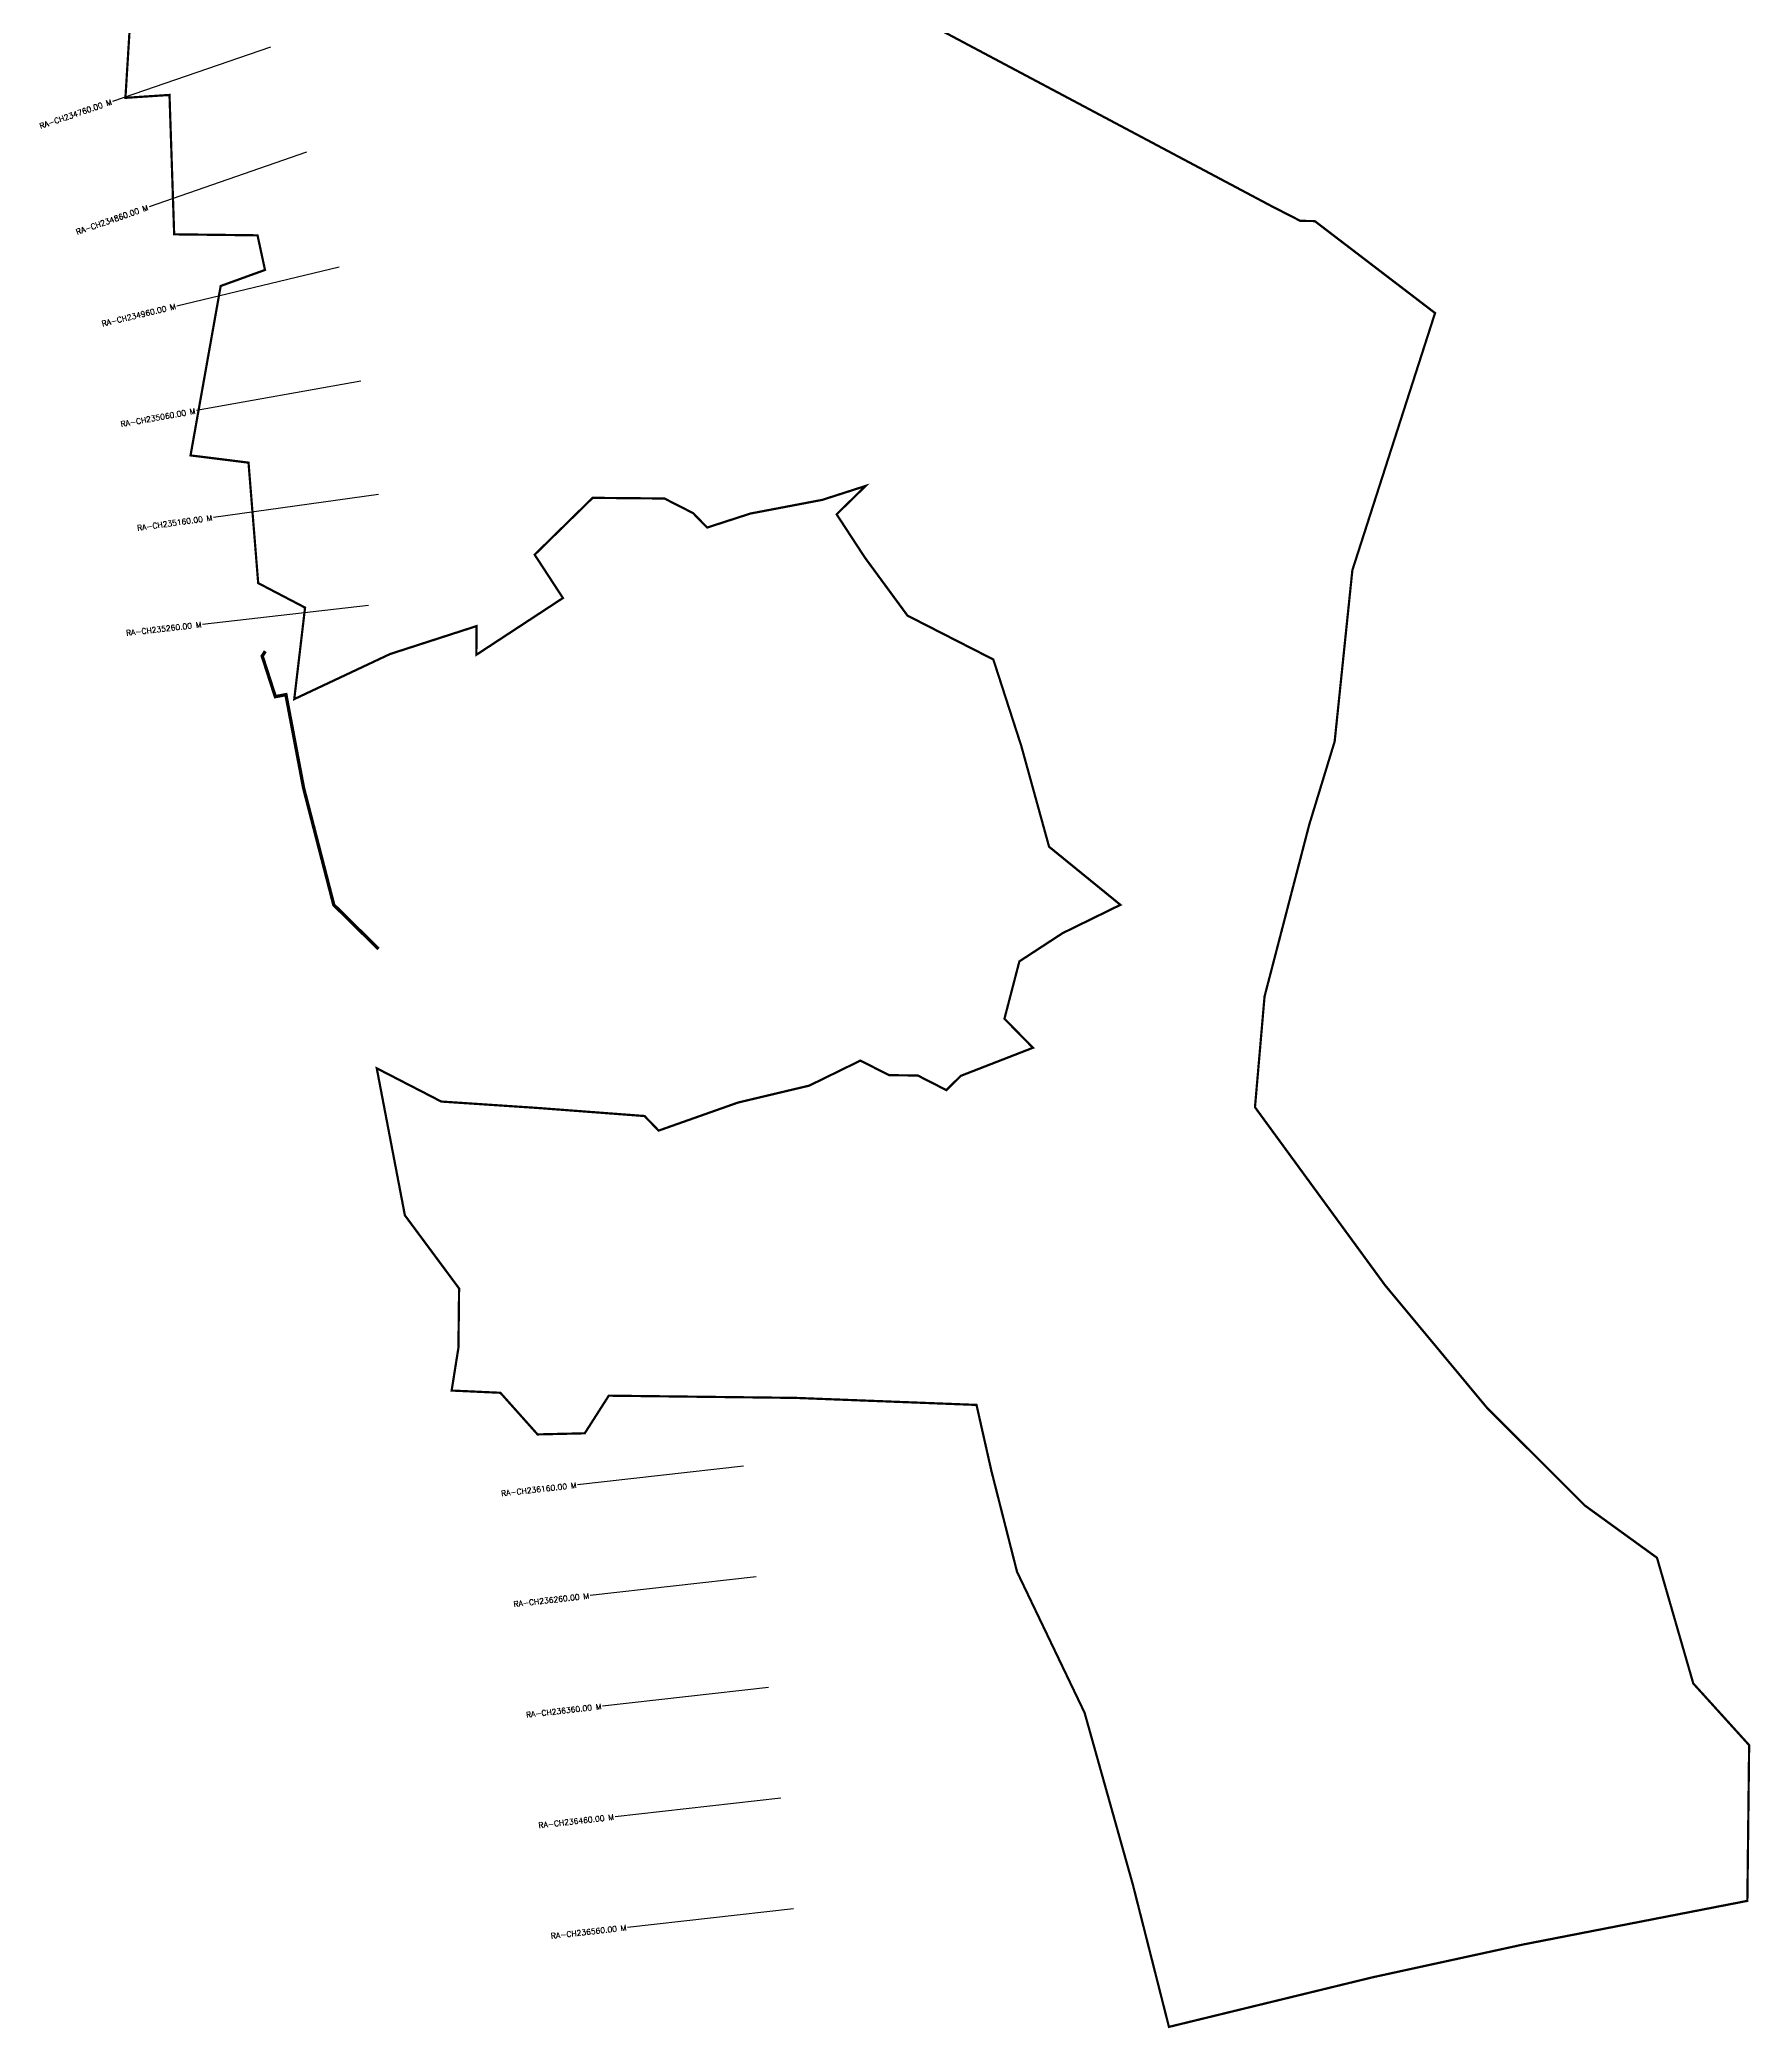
# Model space of a CAD drawing. Header units: metres. Extents: x 279981 to 282211, y 2050804 to 2054399.
# Drawn here: x 280674 to 282211, y 2050804 to 2052590 of the extents above; entities that cross this region are included whole.
import ezdxf
from ezdxf.enums import TextEntityAlignment as Align

# ---------------------------------------------------------------- set-up
doc = ezdxf.new("R2010")
doc.units = ezdxf.units.M
doc.header["$MEASUREMENT"] = 0
for name, color, linetype in [('ARTIFICIALLY PROTECTED', 4, 'Continuous'), ('CS', 134, 'Continuous'), ('CSMark', 6, 'Continuous'), ('VILLAGE BOUNDRY', 10, 'Continuous')]:
    doc.layers.add(name, color=color, linetype=linetype)
doc.styles.get("Standard").update_dxf_attribs({"font": 'simplex.shx'})

msp = doc.modelspace()

# ---------------------------------------------------------------- linework, layer by layer
at = {"layer": 'ARTIFICIALLY PROTECTED', "const_width": 3, "flags": 128}
msp.add_lwpolyline([(280876.4, 2052041), (280873.6, 2052036.7), (280885.4, 2052000.2), (280894.9, 2052002), (280910.8, 2051918.1), (280937.9, 2051813.2), (280978.1, 2051773.6)], dxfattribs=at)
at = {"layer": 'CS'}
for p, q in [((280881, 2052583.5), (280739.1, 2052534.9)), ((280913.5, 2052489.3), (280771.9, 2052440.1)), ((280942.7, 2052386), (280796.8, 2052351.1)), ((280962.2, 2052283.5), (280814.5, 2052257.1)), ((280978.2, 2052181.9), (280829.7, 2052161.2)), ((280969.1, 2052082), (280820, 2052065.1)), ((281306.1, 2051308.9), (281157, 2051292.1)), ((281317.3, 2051209.5), (281168.2, 2051192.7)), ((281328.5, 2051110.1), (281179.4, 2051093.3)), ((281339.7, 2051010.8), (281190.6, 2050994)), ((281350.9, 2050911.4), (281201.8, 2050894.6))]:
    msp.add_line(p, q, dxfattribs=at)
at = {"layer": 'VILLAGE BOUNDRY', "color": 6, "const_width": 2}
msp.add_lwpolyline([(280756, 2052624), (280750.7, 2052538.1), (280790.3, 2052540.7), (280794.5, 2052415.5), (280869.4, 2052414.6), (280876.1, 2052383.5), (280836.3, 2052369.1), (280809.2, 2052216.9), (280861.3, 2052210.4), (280870, 2052102.2), (280912.1, 2052080.2), (280902.4, 2051998), (280988.5, 2052038.5), (281066.2, 2052063.6), (281066, 2052037.8), (281143.8, 2052088.8), (281118.4, 2052127.7), (281170.5, 2052178.8), (281235, 2052178.2), (281260.7, 2052165.1), (281273.4, 2052152.1), (281312.3, 2052164.7), (281376.9, 2052177), (281415.8, 2052189.5), (281389.7, 2052164), (281415.2, 2052125), (281453.4, 2052073), (281530.5, 2052033.6), (281555.6, 2051956), (281580.6, 2051865.4), (281644.7, 2051813.2), (281592.8, 2051787.8), (281553.9, 2051762.4), (281540.5, 2051710.9), (281566.1, 2051684.8), (281501.3, 2051659.6), (281488.3, 2051646.8), (281462.6, 2051659.9), (281436.8, 2051660.2), (281411.1, 2051673.3), (281365.1, 2051650.8), (281301.1, 2051635.6), (281229.8, 2051610.4), (281217.1, 2051623.5), (281120.3, 2051630.8), (281034.5, 2051636.5), (280976.5, 2051666.4), (281001.8, 2051534.3), (281050.5, 2051468.6), (281049.9, 2051415.3), (281043.8, 2051376.9), (281087.6, 2051374.9), (281121, 2051337.5), (281163.4, 2051338.5), (281185, 2051372.3), (281353, 2051370.3), (281515.4, 2051364), (281528.8, 2051304.6), (281551.8, 2051214.1), (281612.5, 2051087.5), (281655.9, 2050933), (281688.3, 2050805.3), (281871.1, 2050849.8), (282007, 2050879.4), (282208, 2050918.5), (282209.6, 2051058.4), (282159.4, 2051113.8), (282126.8, 2051226.7), (282062.3, 2051273.4), (281974.4, 2051361), (281882.4, 2051471.6), (281765.6, 2051631.4), (281774.2, 2051730.9), (281814.4, 2051885.4), (281837.2, 2051960), (281853.1, 2052113.8), (281927.4, 2052344.8), (281868.5, 2052389.8), (281819.3, 2052427.4), (281806.3, 2052427.6), (281780.7, 2052440.7), (281459.6, 2052611.4)], dxfattribs=at)

# ---------------------------------------------------------------- texts
at = {"layer": 'CSMark'}
for s, rotation, p in [('RA-CH234760.00 M', 18.9081, (280738.2, 2052534.6)), ('RA-CH234860.00 M', 19.1612, (280770.9, 2052439.7)), ('RA-CH234960.00 M', 13.4337, (280795.8, 2052350.9)), ('RA-CH235060.00 M', 10.1501, (280813.6, 2052256.9)), ('RA-CH235160.00 M', 7.933, (280828.7, 2052161)), ('RA-CH235260.00 M', 6.454, (280819, 2052065)), ('RA-CH236160.00 M', 6.431, (281156, 2051292)), ('RA-CH236260.00 M', 6.431, (281167.2, 2051192.6)), ('RA-CH236360.00 M', 6.431, (281178.4, 2051093.2)), ('RA-CH236460.00 M', 6.431, (281189.6, 2050993.9)), ('RA-CH236560.00 M', 6.431, (281200.8, 2050894.5))]:
    msp.add_text(s, height=5, rotation=rotation, dxfattribs=at).set_placement(p, align=Align.MIDDLE_RIGHT)

doc.saveas('drawing.dxf')
